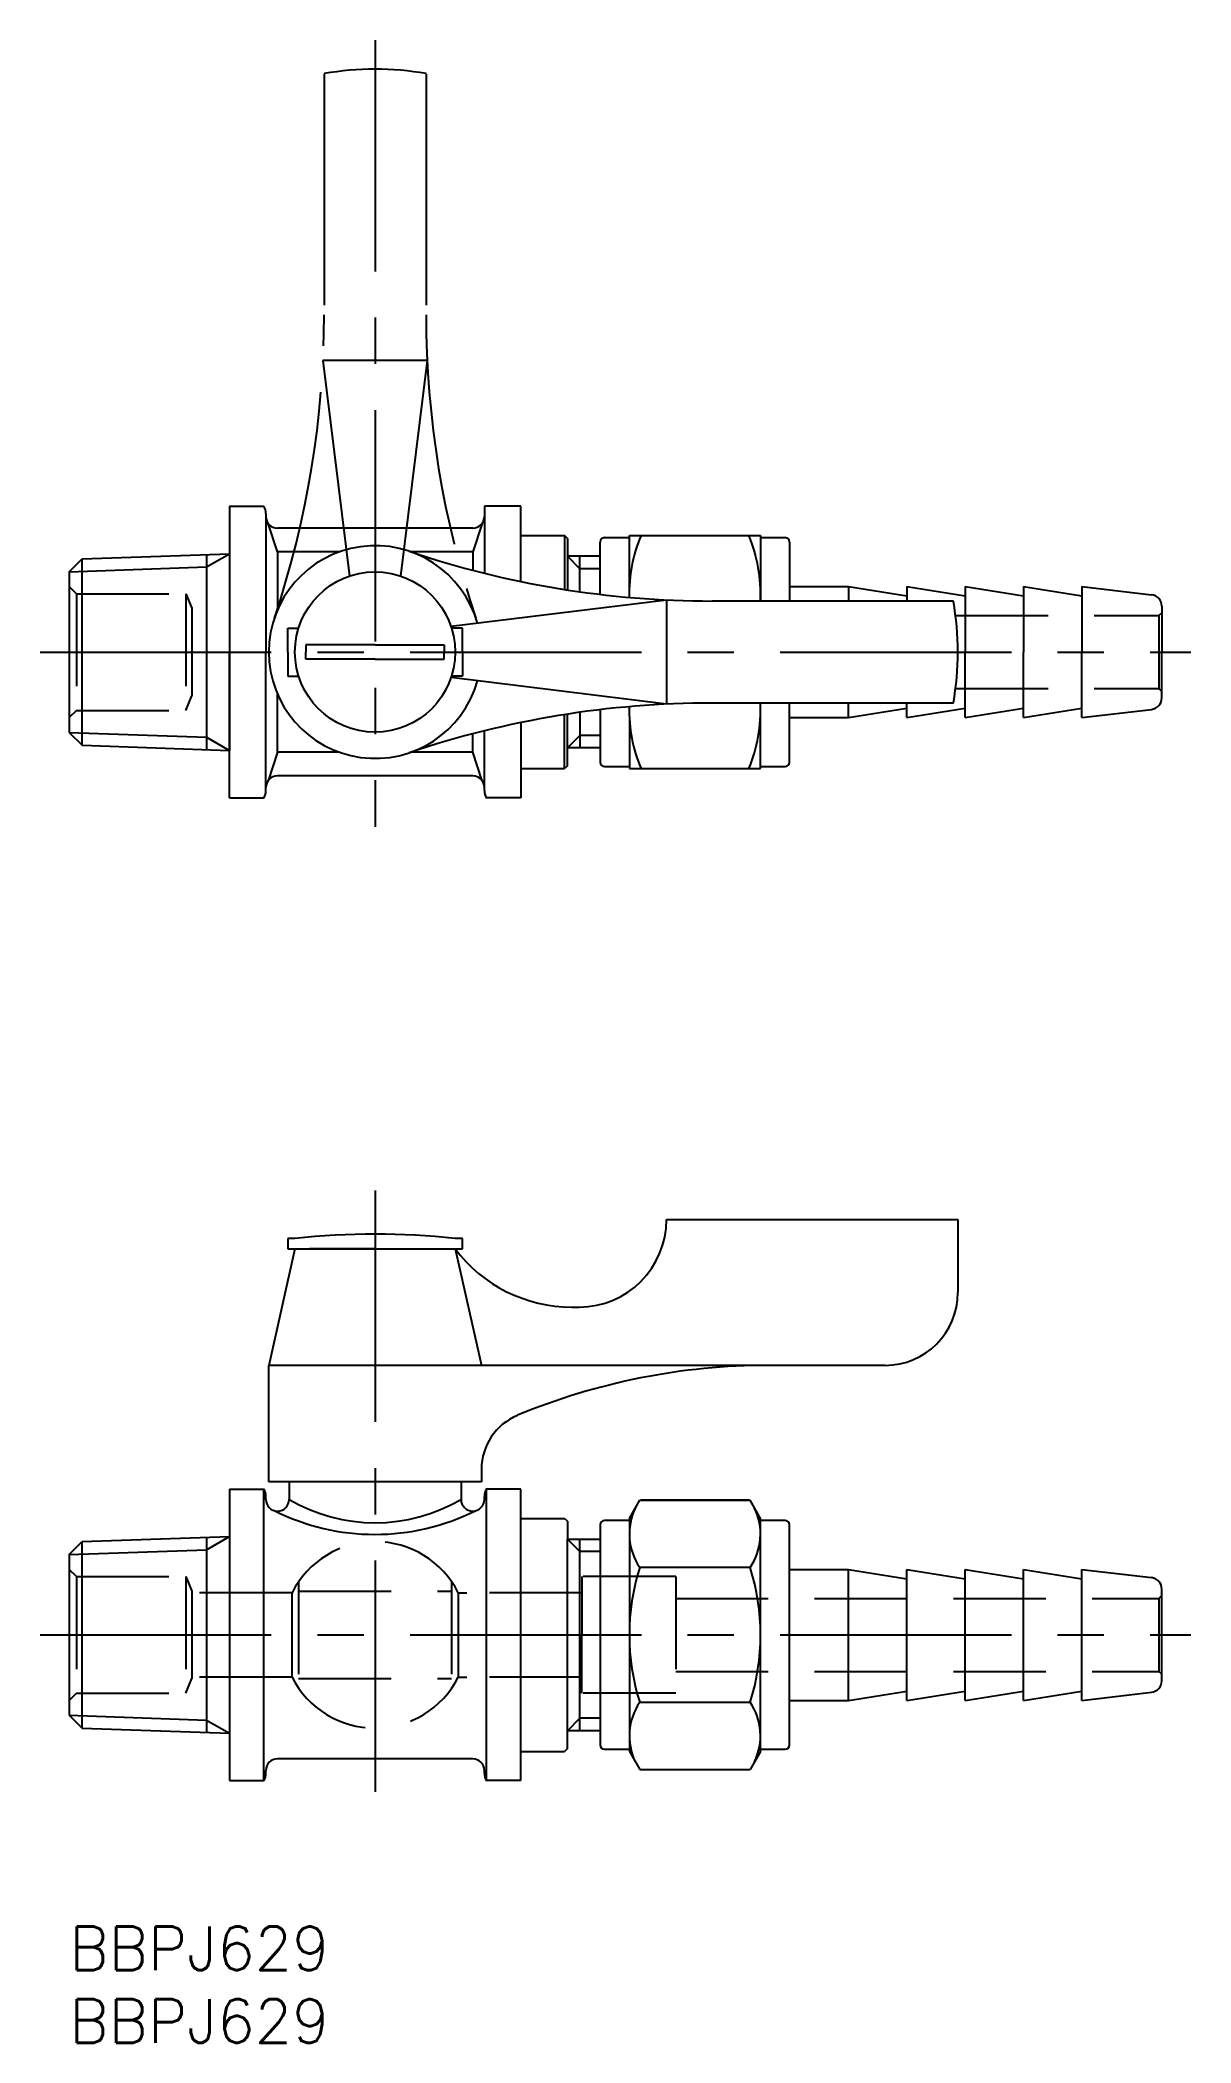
# Model space of a CAD drawing. Extents: x -2 to 77, y -8 to 129.
import ezdxf

# ---------------------------------------------------------------- set-up
doc = ezdxf.new("R2010")
doc.units = 0
doc.header["$LTSCALE"] = 0.5
for name, pattern in [('CENTER', [50.8, 31.75, -6.35, 6.35, -6.35]), ('DASHED', [19.05, 12.7, -6.35]), ('PHANTOM', [63.5, 31.75, -6.35, 6.35, -6.35, 6.35, -6.35])]:
    doc.linetypes.add(name, pattern=pattern)
for name, color, linetype in [('MSM_CENTER', 1, 'CENTER'), ('MSM_CONTINUOUS', 7, 'CONTINUOUS'), ('MSM_DASHED', 4, 'DASHED'), ('MSM_IMAGINARY', 6, 'PHANTOM'), ('MSM_NARROW', 5, 'CONTINUOUS'), ('MSM_PART_NUMBER', 7, 'CONTINUOUS')]:
    doc.layers.add(name, color=color, linetype=linetype)
doc.styles.get("Standard").update_dxf_attribs({"font": 'txt.shx', "height": 3, "bigfont": 'bigfont.shx'})

# ---------------------------------------------------------------- blocks, each defined once
blk = doc.blocks.new('*U1')
at = {"layer": 'MSM_PART_NUMBER'}
blk.add_text('BBPJ629', height=3, dxfattribs=at).set_placement((0, -3))
blk = doc.blocks.new('*U2')
at = {"layer": 'MSM_PART_NUMBER'}
blk.add_text('BBPJ629', height=3, dxfattribs=at).set_placement((0, -8))

msp = doc.modelspace()

# ---------------------------------------------------------------- linework, layer by layer
at = {"layer": 'MSM_CENTER'}
for p, q in [((21, 129.45), (21, 75.45)), ((-2, 87.45), (77, 87.45)), ((21, 50.5), (21, 8)), ((-2, 20), (77, 20))]:
    msp.add_line(p, q, dxfattribs=at)
at = {"layer": 'MSM_CONTINUOUS'}
for p, q in [((11, 97.45), (11, 87.45)), ((11, 97.45), (13.37, 97.45)), ((13.5, 96.95), (13.5, 96.75)), ((13.5, 96.75), (13.5, 87.45)), ((14.3, 94.32), (13.66, 96.27)), ((28.34, 96.27), (27.7, 94.32)), ((31, 97.45), (28.5, 97.45)), ((28.5, 97.45), (28.5, 92.86)), ((31, 92.29), (31, 97.45)), ((27.7, 95.95), (14.3, 95.95)), ((31, 95.45), (34, 95.45)), ((34.2, 95.25), (34, 95.45)), ((34, 95.45), (34, 91.74)), ((34.2, 95.25), (34.2, 91.71)), ((36.45, 91.4), (36.45, 95)), ((36.75, 95.3), (38.45, 95.3)), ((38.45, 92.07), (38.45, 95.45)), ((38.45, 95.45), (47.45, 95.45)), ((47.45, 95.45), (47.45, 90.95)), ((47.45, 95.3), (49.15, 95.3)), ((49.45, 95), (49.45, 90.95)), ((0, 92.96), (0.89, 93.85)), ((0.89, 93.85), (11, 94.2)), ((0.89, 81.05), (0.89, 93.85)), ((9.42, 94.15), (9.42, 80.75)), ((11, 94.2), (11, 80.69)), ((18.54, 94.32), (14.3, 94.32)), ((14.3, 94.32), (14.3, 90.35)), ((27.7, 94.32), (23.46, 94.32)), ((27.7, 94.32), (27.7, 93.06)), ((36.45, 94.03), (34.2, 94.03)), ((35.06, 91.58), (35.06, 94.03)), ((0, 92.96), (0, 81.94)), ((41, 91.02), (26.21, 89.2)), ((38.45, 91.2), (38.45, 92.07)), ((41, 91.02), (41, 83.87)), ((60.69, 90.95), (44.13, 90.95)), ((49.45, 91.95), (53.5, 91.95)), ((53.5, 91.95), (53.5, 90.95)), ((53.5, 91.95), (53.5, 90.95)), ((53.5, 91.95), (57.5, 91.3)), ((57.5, 91.95), (61.5, 91.3)), ((57.5, 91.95), (57.5, 90.95)), ((61.5, 91.95), (61.5, 87.45)), ((61.5, 91.95), (65.5, 91.3)), ((61.5, 91.3), (61.5, 87.45)), ((65.5, 91.95), (65.5, 87.45)), ((65.5, 91.95), (69.5, 91.3)), ((65.5, 91.3), (65.5, 87.45)), ((69.5, 91.95), (69.5, 87.45)), ((69.5, 91.95), (74.29, 91.38)), ((69.5, 91.3), (69.5, 87.45)), ((75, 90.59), (75, 87.45)), ((15, 87.45), (15, 89.1)), ((15, 89.1), (15.75, 89.1)), ((27, 89.1), (26.25, 89.1)), ((27, 87.45), (27, 89.1)), ((11, 77.45), (11, 87.45)), ((13.5, 78.15), (13.5, 87.45)), ((15, 87.45), (15, 85.8)), ((21, 87.95), (16.25, 87.95)), ((16.25, 87.95), (16.25, 87.45)), ((16.25, 86.95), (16.25, 87.45)), ((21, 86.95), (16.25, 86.95)), ((21, 87.95), (25.75, 87.95)), ((21, 86.95), (25.75, 86.95)), ((25.75, 87.95), (25.75, 87.45)), ((25.75, 86.95), (25.75, 87.45)), ((27, 87.45), (27, 85.8)), ((61.5, 82.95), (61.5, 87.45)), ((61.5, 83.6), (61.5, 87.45)), ((65.5, 82.95), (65.5, 87.45)), ((65.5, 83.6), (65.5, 87.45)), ((69.5, 82.95), (69.5, 87.45)), ((69.5, 83.6), (69.5, 87.45)), ((75, 84.31), (75, 87.45)), ((15, 85.8), (15.75, 85.8)), ((41, 83.87), (26.21, 85.7)), ((27, 85.8), (26.25, 85.8)), ((14.3, 80.57), (14.3, 84.55)), ((60.69, 83.95), (44.13, 83.95)), ((47.45, 79.45), (47.45, 83.95)), ((49.45, 79.9), (49.45, 83.95)), ((53.5, 82.95), (53.5, 83.95)), ((53.5, 82.95), (53.5, 83.95)), ((57.5, 82.95), (57.5, 83.95)), ((31, 82.61), (31, 77.45)), ((34, 79.45), (34, 83.15)), ((34.2, 79.65), (34.2, 83.18)), ((35.06, 83.31), (35.06, 80.87)), ((36.45, 83.49), (36.45, 79.9)), ((38.45, 82.83), (38.45, 79.45)), ((49.45, 82.95), (53.5, 82.95)), ((49.45, 82.95), (49.95, 82.95)), ((53.5, 82.95), (57.5, 83.6)), ((57.5, 82.95), (61.5, 83.6)), ((61.5, 82.95), (65.5, 83.6)), ((65.5, 82.95), (69.5, 83.6)), ((69.5, 82.95), (74.29, 83.51)), ((0, 81.94), (0.89, 81.05)), ((27.7, 80.57), (27.7, 81.84)), ((28.5, 78.15), (28.5, 82.04)), ((0.89, 81.05), (11, 80.69)), ((14.3, 80.57), (13.66, 78.62)), ((18.54, 80.57), (14.3, 80.57)), ((27.7, 80.57), (23.46, 80.57)), ((28.34, 78.62), (27.7, 80.57)), ((36.45, 80.87), (34.2, 80.87)), ((27.7, 78.95), (14.3, 78.95)), ((31, 79.45), (34, 79.45)), ((34.2, 79.65), (34, 79.45)), ((36.75, 79.6), (38.45, 79.6)), ((38.45, 79.45), (47.45, 79.45)), ((47.45, 79.6), (49.15, 79.6)), ((11, 77.45), (13.37, 77.45)), ((13.5, 77.95), (13.5, 78.15)), ((28.5, 77.95), (28.5, 78.15)), ((31, 77.45), (28.63, 77.45)), ((41, 48.5), (61, 48.5)), ((61, 48.5), (61, 43.5)), ((15.5, 47.2), (15, 47.2)), ((15, 47.2), (15, 46.5)), ((27, 47.2), (26.5, 47.2)), ((27, 46.5), (27, 47.2)), ((15.5, 46.5), (13.7, 38.5)), ((15, 46.5), (16.65, 46.5)), ((15.5, 46.5), (26.5, 46.5)), ((21, 46.5), (16.5, 46.5)), ((25.35, 46.5), (27, 46.5)), ((26.5, 46.5), (28.3, 38.5)), ((34.5, 42.5), (35, 42.5)), ((56, 38.5), (13.7, 38.5)), ((13.7, 30.5), (13.7, 38.5)), ((28.3, 30.5), (13.7, 30.5)), ((15.1, 30.5), (15.1, 29.3)), ((26.9, 30.5), (26.9, 29.3)), ((28.3, 31.37), (28.3, 30.5)), ((11, 30), (13.37, 30)), ((11, 30), (11, 10)), ((13.37, 10), (13.37, 30)), ((13.5, 29.3), (13.5, 29.5)), ((28.5, 29.3), (28.5, 29.5)), ((31, 30), (28.63, 30)), ((28.63, 30), (28.63, 10)), ((31, 10), (31, 30)), ((38.45, 28), (39.17, 29.24)), ((39.17, 29.24), (46.74, 29.24)), ((46.65, 29.24), (39.26, 29.24)), ((47.45, 28), (46.74, 29.24)), ((31, 28), (34, 28)), ((34.2, 27.8), (34, 28)), ((34.2, 27.8), (34.2, 26.58)), ((36.45, 27.55), (36.45, 26.58)), ((38.45, 27.85), (36.75, 27.85)), ((38.45, 28), (38.45, 15.38)), ((47.45, 24.62), (47.45, 28)), ((49.15, 27.85), (47.45, 27.85)), ((49.45, 20), (49.45, 27.55)), ((0, 25.51), (0.89, 26.4)), ((0.89, 26.4), (11, 26.75)), ((0.89, 13.6), (0.89, 26.4)), ((9.42, 26.7), (9.42, 13.3)), ((34.2, 12.2), (34.2, 26.58)), ((34.2, 26.58), (36.45, 26.58)), ((35.06, 13.42), (35.06, 26.58)), ((36.45, 26.58), (36.45, 12.45)), ((0, 25.51), (0, 14.49)), ((47.45, 20), (47.45, 25.5)), ((46.74, 24.62), (39.17, 24.62)), ((47.45, 24.5), (47.45, 24.62)), ((49.45, 24.5), (53.5, 24.5)), ((53.5, 15.5), (53.5, 24.5)), ((53.5, 24.5), (57.5, 23.85)), ((57.5, 15.5), (57.5, 24.5)), ((57.5, 24.5), (61.5, 23.85)), ((61.5, 15.5), (61.5, 24.5)), ((61.5, 24.5), (65.5, 23.85)), ((65.5, 15.5), (65.5, 24.5)), ((65.5, 24.5), (69.5, 23.85)), ((69.5, 15.5), (69.5, 24.5)), ((69.5, 24.5), (74.29, 23.93)), ((75, 16.86), (75, 23.14)), ((47.45, 14.5), (47.45, 20)), ((47.45, 15.5), (47.45, 20)), ((47.45, 15.5), (47.45, 20)), ((49.45, 12.45), (49.45, 20)), ((38.45, 15.38), (38.45, 12)), ((39.17, 15.38), (46.74, 15.38)), ((47.45, 12), (47.45, 15.38)), ((49.45, 15.5), (49.95, 15.5)), ((49.45, 15.5), (53.5, 15.5)), ((53.5, 15.5), (57.5, 16.15)), ((57.5, 15.5), (61.5, 16.15)), ((61.5, 15.5), (65.5, 16.15)), ((65.5, 15.5), (69.5, 16.15)), ((69.5, 15.5), (74.29, 16.07)), ((0, 14.49), (0.89, 13.6)), ((0.89, 13.6), (11, 13.25)), ((36.45, 13.42), (34.2, 13.42)), ((27.7, 11.5), (14.3, 11.5)), ((31, 12), (34, 12)), ((34.2, 12.2), (34, 12)), ((36.75, 12.15), (38.45, 12.15)), ((38.45, 12), (39.17, 10.76)), ((47.45, 12), (46.74, 10.76)), ((47.45, 12.15), (49.15, 12.15)), ((11, 10), (13.37, 10)), ((13.5, 10.5), (13.5, 10.7)), ((28.5, 10.5), (28.5, 10.7)), ((31, 10), (28.63, 10)), ((39.17, 10.76), (46.74, 10.76))]:
    msp.add_line(p, q, dxfattribs=at)
msp.add_circle((21, 87.45), 5.5, dxfattribs=at)
for centre, radius, start, end in [((12.5, 96.95), 1, 0, 30), ((14.3, 96.75), 0.8, 180, 270), ((27.7, 96.75), 0.8, 270, 360), ((36.75, 95), 0.3, 90, 180), ((48.68, 91.45), 10.24, 157.0128, 181.4033), ((37.22, 91.45), 10.24, 357.202, 22.9872), ((49.15, 95), 0.3, 0, 90), ((21, 87.45), 7.3, 15.6882, 344.3118), ((44.13, 155.95), 65, 251.3413, 270), ((41, 87.45), 20, 349.9213, 10.0787), ((74.2, 90.59), 0.8, 0, 83.2599), ((44.13, 18.95), 65, 90, 108.6587), ((37.22, 83.45), 10.24, 337.0128, 2.798), ((74.2, 84.31), 0.8, 276.7401, 0), ((48.68, 83.45), 10.24, 178.5967, 202.9872), ((36.75, 79.9), 0.3, 180, 270), ((49.15, 79.9), 0.3, 270, 0), ((14.3, 78.15), 0.8, 90, 180), ((27.7, 78.15), 0.8, 0, 90), ((12.5, 77.95), 1, 330, 0), ((29.5, 77.95), 1, 180, 210), ((35, 48.5), 6, 270, 0), ((21, -3.07), 50.57, 83.7557, 96.2443), ((34.5, 52.5), 10, 216.8699, 270), ((56, 43.5), 5, 270, 0), ((48, -6.5), 45, 90, 112.5151), ((32.3, 31.37), 4, 112.5151, 180), ((12.5, 29.5), 1, 0, 30), ((14.3, 29.3), 0.8, 180, 0), ((21, 39.38), 11.68, 239.6542, 300.3458), ((27.7, 29.3), 0.8, 180, 0), ((29.5, 29.5), 1, 150, 180), ((20.99, 42.36), 15.46, 243.4418, 296.4733), ((36.75, 27.55), 0.3, 90, 180), ((42.54, 26.93), 4.09, 154.3842, 214.3842), ((43.36, 26.93), 4.09, 325.6158, 25.6158), ((49.15, 27.55), 0.3, 0, 90), ((53.74, 20), 15.29, 162.412, 197.588), ((32.17, 20), 15.29, 342.412, 17.588), ((74.2, 23.14), 0.8, 0, 83.2599), ((74.2, 16.86), 0.8, 276.7401, 0), ((42.54, 13.07), 4.09, 145.6158, 205.6158), ((43.36, 13.07), 4.09, 334.3842, 34.3842), ((36.75, 12.45), 0.3, 180, 270), ((49.15, 12.45), 0.3, 270, 0), ((14.3, 10.7), 0.8, 90, 180), ((27.7, 10.7), 0.8, 0, 90), ((12.5, 10.5), 1, 330, 0), ((29.5, 10.5), 1, 180, 210)]:
    msp.add_arc(centre, radius, start, end, dxfattribs=at)
at = {"layer": 'MSM_DASHED'}
for p, q in [((0.5, 91.45), (0, 91.95)), ((0.5, 91.45), (8, 91.45)), ((0.5, 91.45), (0.5, 83.45)), ((8, 91.45), (8, 83.45)), ((8, 91.45), (8.41, 90.45)), ((8.41, 90.45), (8.41, 84.45)), ((60.84, 89.95), (74.8, 89.95)), ((75, 90.15), (74.8, 89.95)), ((74.8, 89.95), (74.8, 84.95)), ((8, 83.45), (8.41, 84.45)), ((60.84, 84.95), (74.8, 84.95)), ((75, 84.75), (74.8, 84.95)), ((0.5, 83.45), (0, 82.95)), ((0.5, 83.45), (8, 83.45)), ((0.5, 24), (0, 24.5)), ((0.5, 24), (0.5, 16)), ((0.5, 24), (8, 24)), ((8, 24), (8, 16)), ((8, 24), (8.41, 23)), ((15.75, 23.66), (15.75, 16.34)), ((26.25, 23.66), (26.25, 16.34)), ((41.64, 24), (35.2, 24)), ((35.2, 24), (35.2, 20)), ((41.64, 24), (41.64, 16)), ((8.41, 23), (8.41, 17)), ((15.29, 22.9), (8.41, 22.9)), ((15.29, 22.9), (15.29, 17.1)), ((15.75, 23), (26.25, 23)), ((26.71, 22.9), (27.3, 22.9)), ((26.71, 22.9), (26.71, 17.1)), ((35.2, 22.9), (27.3, 22.9)), ((41.64, 22.5), (74.8, 22.5)), ((75, 22.7), (74.8, 22.5)), ((74.8, 22.5), (74.8, 17.5)), ((35.2, 16), (35.2, 20)), ((8, 16), (8.41, 17)), ((15.29, 17.1), (8.41, 17.1)), ((15.75, 17), (26.25, 17)), ((26.71, 17.1), (27.3, 17.1)), ((35.2, 17.1), (27.3, 17.1)), ((41.64, 17.5), (74.8, 17.5)), ((75, 17.3), (74.8, 17.5)), ((0.5, 16), (0, 15.5)), ((0.5, 16), (8, 16)), ((41.64, 16), (35.2, 16))]:
    msp.add_line(p, q, dxfattribs=at)
for start, end in [(26.9444, 153.0556), (206.9444, 333.0556), (206.9444, 333.0556)]:
    msp.add_arc((21, 20), 6.4, start, end, dxfattribs=at)
at = {"layer": 'MSM_IMAGINARY'}
for p, q in [((17.5, 127.14), (17.5, 110.58)), ((24.5, 127.14), (24.5, 110.58)), ((17.42, 107.45), (19.25, 92.66)), ((24.58, 107.45), (17.42, 107.45)), ((24.58, 107.45), (22.75, 92.66))]:
    msp.add_line(p, q, dxfattribs=at)
for centre, radius, start, end in [((21, 107.45), 20, 79.9213, 100.0787), ((-47.5, 110.58), 65, 341.3413, 0), ((89.5, 110.58), 65, 180, 198.6587)]:
    msp.add_arc(centre, radius, start, end, dxfattribs=at)
at = {"layer": 'MSM_NARROW'}
for p, q in [((9.42, 93.29), (11, 94.2)), ((34.2, 94.03), (35.06, 93.17)), ((0, 92.96), (9.42, 93.29)), ((36.45, 93.17), (35.06, 93.17)), ((0, 81.94), (9.42, 81.61)), ((9.42, 81.61), (11, 80.69)), ((34.2, 80.87), (35.06, 81.73)), ((36.45, 81.73), (35.06, 81.73)), ((9.42, 25.84), (11, 26.75)), ((34.2, 26.58), (35.06, 25.72)), ((0, 25.51), (9.42, 25.84)), ((36.45, 25.72), (35.06, 25.72)), ((0, 14.49), (9.42, 14.16)), ((9.42, 14.16), (11, 13.25)), ((34.2, 13.42), (35.06, 14.28)), ((36.45, 14.28), (35.06, 14.28))]:
    msp.add_line(p, q, dxfattribs=at)

# ---------------------------------------------------------------- block references
at = {"layer": 'MSM_CONTINUOUS'}
for name in ['*U1', '*U2']:
    msp.add_blockref(name, (0, 0), dxfattribs=at)

doc.saveas('drawing.dxf')
